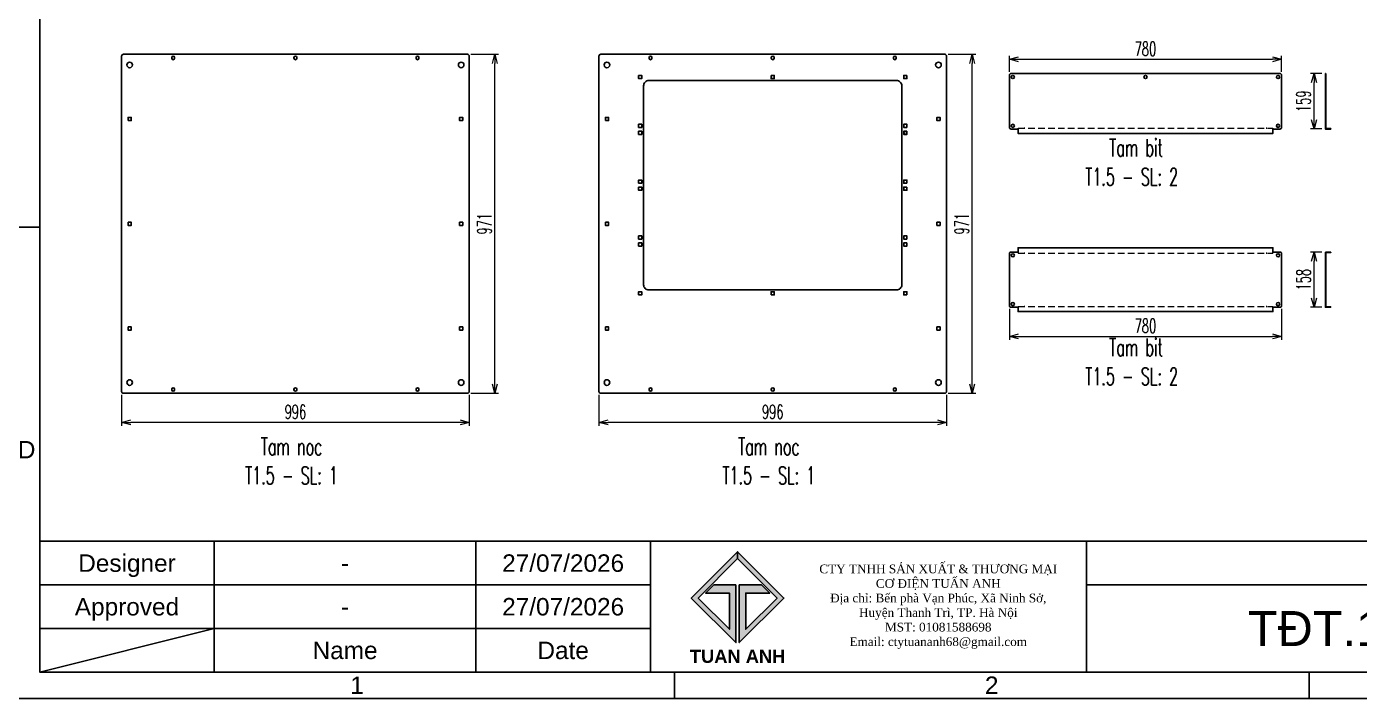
# Model space of a CAD drawing. Header units: millimetres. Extents: x 173893 to 258446, y -176540 to -123824.
# Drawn here: x 215758 to 219578, y -143583 to -141659 of the extents above; entities that cross this region are included whole.
import ezdxf
from ezdxf.enums import TextEntityAlignment as Align

# ---------------------------------------------------------------- set-up
doc = ezdxf.new("R2010")
doc.units = ezdxf.units.MM
doc.header["$LTSCALE"] = 3
doc.linetypes.add('HIDDEN', pattern=[9.525, 6.35, -3.175])
doc.layers.add('@.0.DM. NÉT CHÍNH', color=7, linetype='Continuous', lineweight=25)
doc.layers.add('@.DM. NÉT ĐỨT', color=8, linetype='HIDDEN', lineweight=9)
doc.layers.add('@.DM. KÍCH THƯỚC', color=8, linetype='Continuous', transparency=0.2)
for name, color, linetype in [('@.DM. NÉT CHÍNH', 7, 'Continuous'), ('@.DM. NÉT ĐỤC', 2, 'Continuous'), ('@.TEXT', 7, 'Continuous'), ('@.VISIBLE', 7, 'Continuous')]:
    doc.layers.add(name, color=color, linetype=linetype)
doc.styles.add('Ann_w01', font='romans.shx', dxfattribs={"width": 0.6, "bigfont": 'chineset.shx'})
doc.styles.add('Arial', font='arial.ttf')
doc.dimstyles.new('Dim 01_SC20', dxfattribs={"dimscale": 20, "dimtxt": 2, "dimasz": 1.3, "dimexe": 0.5, "dimexo": 0.5, "dimgap": 0.5, "dimtad": 1, "dimdec": 1, "dimzin": 12, "dimdsep": 46, "dimtxsty": 'Ann_w01', "dimblk": 'OPEN30', "dimcen": 1.5, "dimclrd": 6, "dimclre": 6, "dimclrt": 3, "dimadec": 1, "dimazin": 3, "dimtm": 1e-09, "dimtfac": 1, "dimtdec": 1, "dimtix": 1, "dimtmove": 0, "dimatfit": 3, "dimldrblk": 'OPEN30', "dimfxl": 1, "dimtolj": 1, "dimlwd": 0, "dimlwe": 0, "dimarcsym": 0})

# ---------------------------------------------------------------- blocks, each defined once
blk = doc.blocks.new('_Open30')
at = {"color": 0, "linetype": 'ByBlock', "lineweight": -2}
for p, q in [((-1, 0.27), (0, 0)), ((0, 0), (-1, -0.27)), ((0, 0), (-1, 0))]:
    blk.add_line(p, q, dxfattribs=at)
blk = doc.blocks.new('*D386')
at = {"layer": '@.DM. KÍCH THƯỚC', "color": 6, "lineweight": 0, "transparency": 16777216}
for p, q in [((218399.4, -141737.8), (218478.1, -141737.8)), ((218468.1, -142682.8), (218468.1, -141763.8)), ((218399.4, -142708.8), (218478.1, -142708.8))]:
    blk.add_line(p, q, dxfattribs=at)
at = {"layer": 'Defpoints', "color": 0, "transparency": 16777216}
for p in [(218389.4, -141737.8), (218468.1, -141737.8), (218389.4, -142708.8)]:
    blk.add_point(p, dxfattribs=at)
at = {"layer": '@.DM. KÍCH THƯỚC', "color": 6, "lineweight": 0, "transparency": 16777216, "xscale": 26, "yscale": 26, "zscale": 26}
for p, rotation in [((218468.1, -141737.8), 90), ((218468.1, -142708.8), 270)]:
    blk.add_blockref('_Open30', p, dxfattribs=dict(at, rotation=rotation))
at = {"layer": '@.DM. KÍCH THƯỚC', "color": 3, "transparency": 16777216, "insert": (218438.1, -142223.3), "char_height": 40, "attachment_point": 5, "rotation": 90, "style": 'Ann_w01'}
blk.add_mtext('\\A1;971', dxfattribs=at)
blk = doc.blocks.new('*D387')
at = {"layer": '@.DM. KÍCH THƯỚC', "color": 6, "lineweight": 0, "transparency": 16777216}
for p, q in [((217398.4, -142713.8), (217398.4, -142802.3)), ((218394.4, -142713.8), (218394.4, -142802.3)), ((218368.4, -142792.3), (217424.4, -142792.3))]:
    blk.add_line(p, q, dxfattribs=at)
at = {"layer": 'Defpoints', "color": 0, "transparency": 16777216}
for p in [(217398.4, -142703.8), (218394.4, -142703.8), (217398.4, -142792.3)]:
    blk.add_point(p, dxfattribs=at)
at = {"layer": '@.DM. KÍCH THƯỚC', "color": 6, "lineweight": 0, "transparency": 16777216, "xscale": 26, "yscale": 26, "zscale": 26, "rotation": 180}
blk.add_blockref('_Open30', (217398.4, -142792.3), dxfattribs=at)
at = {"layer": '@.DM. KÍCH THƯỚC', "color": 6, "lineweight": 0, "transparency": 16777216, "xscale": 26, "yscale": 26, "zscale": 26}
blk.add_blockref('_Open30', (218394.4, -142792.3), dxfattribs=at)
at = {"layer": '@.DM. KÍCH THƯỚC', "color": 3, "transparency": 16777216, "insert": (217896.4, -142762.3), "char_height": 40, "attachment_point": 5, "style": 'Ann_w01'}
blk.add_mtext('\\A1;996', dxfattribs=at)
blk = doc.blocks.new('A$C4dbb82d6')
at = {"layer": '@.VISIBLE'}
h = blk.add_hatch(color=30, dxfattribs=at)
h.dxf.hatch_style = 1
h.paths.add_polyline_path([(0.21, 4.97), (3.62, 1.56), (3.62, 5.97), (1.92, 5.97), (1.3, 5.35), (3.12, 5.35), (3.12, 2.59), (0.74, 4.97), (3.75, 7.98), (3.75, 8.51)])
h = blk.add_hatch(color=150, dxfattribs=at)
h.dxf.hatch_style = 1
h.paths.add_polyline_path([(6.76, 4.97), (4.37, 2.59), (4.37, 5.35), (6.2, 5.35), (5.58, 5.97), (3.88, 5.97), (3.88, 1.56), (7.29, 4.97), (3.75, 8.51), (3.75, 7.98)])
at = {"layer": '@.VISIBLE', "color": 30}
blk.add_lwpolyline([(3.62, 5.97), (3.62, 1.56), (0.21, 4.97), (3.75, 8.51), (3.75, 7.98), (0.74, 4.97), (3.12, 2.59), (3.12, 5.35), (1.3, 5.35), (1.92, 5.97)], close=True, dxfattribs=at)
at = {"layer": '@.VISIBLE', "color": 150}
blk.add_lwpolyline([(3.88, 5.97), (3.88, 1.56), (7.29, 4.97), (3.75, 8.51), (3.75, 7.98), (6.76, 4.97), (4.37, 2.59), (4.37, 5.35), (6.2, 5.35), (5.58, 5.97)], close=True, dxfattribs=at)
at = {"layer": '@.VISIBLE', "color": 30, "insert": (3.75, 0.51), "char_height": 1, "attachment_point": 5, "style": 'Ann_w01'}
blk.add_mtext_dynamic_manual_height_columns('{\\fArial|b1|i0|c0|p34;\\W1;TUAN ANH}', width=7.5, gutter_width=49.6, heights=[0], dxfattribs=at)
blk = doc.blocks.new('KHUNG BAN VE (Made by Tung)')
at = {"layer": '@.VISIBLE', "color": 8}
for p, q in [((3, 54), (0, 54)), ((23, 18), (23, 3)), ((53, 18), (53, 3)), ((73, 18), (73, 3)), ((123, 18), (123, 3)), ((3, 13), (73, 13)), ((123, 13), (294, 13)), ((3, 8), (73, 8)), ((23, 8), (3, 3)), ((75.75, 3), (75.75, 0)), ((148.5, 3), (148.5, 0))]:
    blk.add_line(p, q, dxfattribs=at)
for points in [[(0, 0), (297, 0), (297, 210), (0, 210)], [(3, 3), (294, 3), (294, 207), (3, 207)], [(3, 18), (294, 18), (294, 3), (3, 3)]]:
    blk.add_lwpolyline(points, close=True, dxfattribs=at)
at = {"xscale": 1.5, "yscale": 1.5, "zscale": 1.5}
blk.add_blockref('A$C4dbb82d6', (77.375, 4.041), dxfattribs=at)
at = {"layer": '@.TEXT', "color": 1, "style": 'Arial'}
for s, p in [('D', (1.5, 28.5)), ('27/07/2026', (63, 15.5)), ('27/07/2026', (63, 10.5)), ('1', (39.375, 1.5)), ('2', (112.125, 1.5))]:
    blk.add_text(s, height=2, dxfattribs=at).set_placement(p, align=Align.MIDDLE_CENTER)
at = {"layer": '@.TEXT', "color": 2, "style": 'Arial'}
for s, p in [('Designer', (13, 15.5)), ('Approved', (13, 10.5)), ('Name', (38, 5.5)), ('Date', (63, 5.5))]:
    blk.add_text(s, height=2, dxfattribs=at).set_placement(p, align=Align.MIDDLE_CENTER)
at = {"layer": '@.TEXT', "color": 1, "style": 'Arial'}
for tag, height, p in [('DESIGNER_NAME', 2, (38, 15.5)), ('PROJECT_CODE', 2, (258.5, 15.5)), ('SCALE', 2, (289, 15.5)), ('APPROVED_NAME', 2, (38, 10.5)), ('CUSTOMER_NAME', 2, (258.5, 10.5)), ('PAGE', 2, (289, 10.5)), ('DRAWING_NAME', 4, (173, 8)), ('TOTAL', 2, (289, 5.5))]:
    blk.add_attdef(tag, text='', height=height, dxfattribs=at).set_placement(p, align=Align.MIDDLE_CENTER)
at = {"layer": '@.VISIBLE', "color": 30, "insert": (106, 10.5), "char_height": 1, "attachment_point": 5, "style": 'Ann_w01'}
blk.add_mtext_dynamic_manual_height_columns('{\\fTimes New Roman|b0|i0|c0|p18;\\W1;CTY TNHH SẢN XUẤT & THƯƠNG MẠI CƠ ĐIỆN TUẤN ANH\\PĐịa chỉ: Bến phà Vạn Phúc, Xã Ninh Sở, Huyện Thanh Trì, TP. Hà Nội\\PMST: 01081588698\\PEmail: ctytuananh68@gmail.com}', width=28.70976, gutter_width=99.197, heights=[0], dxfattribs=at)
blk = doc.blocks.new('*D589')
at = {"layer": '@.DM. KÍCH THƯỚC', "color": 6, "lineweight": 0, "transparency": 16777216}
for p, q in [((217031.5, -141737.8), (217110.2, -141737.8)), ((217100.2, -142682.8), (217100.2, -141763.8)), ((217031.5, -142708.8), (217110.2, -142708.8))]:
    blk.add_line(p, q, dxfattribs=at)
at = {"layer": 'Defpoints', "color": 0, "transparency": 16777216}
for p in [(217021.5, -141737.8), (217100.2, -141737.8), (217021.5, -142708.8)]:
    blk.add_point(p, dxfattribs=at)
at = {"layer": '@.DM. KÍCH THƯỚC', "color": 6, "lineweight": 0, "transparency": 16777216, "xscale": 26, "yscale": 26, "zscale": 26}
for p, rotation in [((217100.2, -141737.8), 90), ((217100.2, -142708.8), 270)]:
    blk.add_blockref('_Open30', p, dxfattribs=dict(at, rotation=rotation))
at = {"layer": '@.DM. KÍCH THƯỚC', "color": 3, "transparency": 16777216, "insert": (217070.2, -142223.3), "char_height": 40, "attachment_point": 5, "rotation": 90, "style": 'Ann_w01'}
blk.add_mtext('\\A1;971', dxfattribs=at)
blk = doc.blocks.new('*D590')
at = {"layer": '@.DM. KÍCH THƯỚC', "color": 6, "lineweight": 0, "transparency": 16777216}
for p, q in [((216030.5, -142713.8), (216030.5, -142802.3)), ((217026.5, -142713.8), (217026.5, -142802.3)), ((217000.5, -142792.3), (216056.5, -142792.3))]:
    blk.add_line(p, q, dxfattribs=at)
at = {"layer": 'Defpoints', "color": 0, "transparency": 16777216}
for p in [(216030.5, -142703.8), (217026.5, -142703.8), (216030.5, -142792.3)]:
    blk.add_point(p, dxfattribs=at)
at = {"layer": '@.DM. KÍCH THƯỚC', "color": 6, "lineweight": 0, "transparency": 16777216, "xscale": 26, "yscale": 26, "zscale": 26, "rotation": 180}
blk.add_blockref('_Open30', (216030.5, -142792.3), dxfattribs=at)
at = {"layer": '@.DM. KÍCH THƯỚC', "color": 6, "lineweight": 0, "transparency": 16777216, "xscale": 26, "yscale": 26, "zscale": 26}
blk.add_blockref('_Open30', (217026.5, -142792.3), dxfattribs=at)
at = {"layer": '@.DM. KÍCH THƯỚC', "color": 3, "transparency": 16777216, "insert": (216528.5, -142762.3), "char_height": 40, "attachment_point": 5, "style": 'Ann_w01'}
blk.add_mtext('\\A1;996', dxfattribs=at)
blk = doc.blocks.new('*D593')
at = {"layer": '@.DM. KÍCH THƯỚC', "color": 6, "lineweight": 0, "transparency": 16777216}
for p, q in [((219470.5, -141792.8), (219437.8, -141792.8)), ((219447.8, -141925.8), (219447.8, -141818.8)), ((219470.5, -141951.8), (219437.8, -141951.8))]:
    blk.add_line(p, q, dxfattribs=at)
at = {"layer": 'Defpoints', "color": 0, "transparency": 16777216}
for p in [(219447.8, -141792.8), (219480.5, -141792.8), (219480.5, -141951.8)]:
    blk.add_point(p, dxfattribs=at)
at = {"layer": '@.DM. KÍCH THƯỚC', "color": 6, "lineweight": 0, "transparency": 16777216, "xscale": 26, "yscale": 26, "zscale": 26}
for p, rotation in [((219447.8, -141792.8), 90), ((219447.8, -141951.8), 270)]:
    blk.add_blockref('_Open30', p, dxfattribs=dict(at, rotation=rotation))
at = {"layer": '@.DM. KÍCH THƯỚC', "color": 3, "transparency": 16777216, "insert": (219417.8, -141872.3), "char_height": 40, "attachment_point": 5, "rotation": 90, "style": 'Ann_w01'}
blk.add_mtext('\\A1;159', dxfattribs=at)
blk = doc.blocks.new('*D594')
at = {"layer": '@.DM. KÍCH THƯỚC', "color": 6, "lineweight": 0, "transparency": 16777216}
for p, q in [((218574.7, -141787.8), (218574.7, -141742.2)), ((218600.7, -141752.2), (219328.7, -141752.2)), ((219354.7, -141787.8), (219354.7, -141742.2))]:
    blk.add_line(p, q, dxfattribs=at)
at = {"layer": 'Defpoints', "color": 0, "transparency": 16777216}
for p in [(219354.7, -141752.2), (218574.7, -141797.8), (219354.7, -141797.8)]:
    blk.add_point(p, dxfattribs=at)
at = {"layer": '@.DM. KÍCH THƯỚC', "color": 6, "lineweight": 0, "transparency": 16777216, "xscale": 26, "yscale": 26, "zscale": 26, "rotation": 180}
blk.add_blockref('_Open30', (218574.7, -141752.2), dxfattribs=at)
at = {"layer": '@.DM. KÍCH THƯỚC', "color": 6, "lineweight": 0, "transparency": 16777216, "xscale": 26, "yscale": 26, "zscale": 26}
blk.add_blockref('_Open30', (219354.7, -141752.2), dxfattribs=at)
at = {"layer": '@.DM. KÍCH THƯỚC', "color": 3, "transparency": 16777216, "insert": (218964.7, -141722.2), "char_height": 40, "attachment_point": 5, "style": 'Ann_w01'}
blk.add_mtext('\\A1;780', dxfattribs=at)
blk = doc.blocks.new('*D595')
at = {"layer": '@.DM. KÍCH THƯỚC', "color": 6, "lineweight": 0, "transparency": 16777216}
for p, q in [((219470.5, -142304.5), (219437.8, -142304.5)), ((219447.8, -142436.5), (219447.8, -142330.5)), ((219470.5, -142462.5), (219437.8, -142462.5))]:
    blk.add_line(p, q, dxfattribs=at)
at = {"layer": 'Defpoints', "color": 0, "transparency": 16777216}
for p in [(219447.8, -142304.5), (219480.5, -142304.5), (219480.5, -142462.5)]:
    blk.add_point(p, dxfattribs=at)
at = {"layer": '@.DM. KÍCH THƯỚC', "color": 6, "lineweight": 0, "transparency": 16777216, "xscale": 26, "yscale": 26, "zscale": 26}
for p, rotation in [((219447.8, -142304.5), 90), ((219447.8, -142462.5), 270)]:
    blk.add_blockref('_Open30', p, dxfattribs=dict(at, rotation=rotation))
at = {"layer": '@.DM. KÍCH THƯỚC', "color": 3, "transparency": 16777216, "insert": (219417.8, -142383.5), "char_height": 40, "attachment_point": 5, "rotation": 90, "style": 'Ann_w01'}
blk.add_mtext('\\A1;158', dxfattribs=at)
blk = doc.blocks.new('*D596')
at = {"layer": '@.DM. KÍCH THƯỚC', "color": 6, "lineweight": 0, "transparency": 16777216}
for p, q in [((218574.7, -142467.5), (218574.7, -142555.9)), ((219354.7, -142467.5), (219354.7, -142555.9)), ((218600.7, -142545.9), (219328.7, -142545.9))]:
    blk.add_line(p, q, dxfattribs=at)
at = {"layer": 'Defpoints', "color": 0, "transparency": 16777216}
for p in [(218574.7, -142457.5), (219354.7, -142457.5), (219354.7, -142545.9)]:
    blk.add_point(p, dxfattribs=at)
at = {"layer": '@.DM. KÍCH THƯỚC', "color": 6, "lineweight": 0, "transparency": 16777216, "xscale": 26, "yscale": 26, "zscale": 26, "rotation": 180}
blk.add_blockref('_Open30', (218574.7, -142545.9), dxfattribs=at)
at = {"layer": '@.DM. KÍCH THƯỚC', "color": 6, "lineweight": 0, "transparency": 16777216, "xscale": 26, "yscale": 26, "zscale": 26}
blk.add_blockref('_Open30', (219354.7, -142545.9), dxfattribs=at)
at = {"layer": '@.DM. KÍCH THƯỚC', "color": 3, "transparency": 16777216, "insert": (218964.7, -142515.9), "char_height": 40, "attachment_point": 5, "style": 'Ann_w01'}
blk.add_mtext('\\A1;780', dxfattribs=at)

msp = doc.modelspace()

# ---------------------------------------------------------------- linework, layer by layer
at = {"layer": '@.DM. NÉT CHÍNH'}
for points in [[(216035.5, -141737.83), (217021.5, -141737.83, -0.4142136), (217026.5, -141742.83), (217026.5, -142703.83, -0.4142136), (217021.5, -142708.83), (216035.5, -142708.83, -0.4142136), (216030.5, -142703.83), (216030.5, -141742.83, -0.4142136)], [(217403.38, -141737.83), (218389.38, -141737.83, -0.4142136), (218394.38, -141742.83), (218394.38, -142703.83, -0.4142136), (218389.38, -142708.83), (217403.38, -142708.83, -0.4142136), (217398.38, -142703.83), (217398.38, -141742.83, -0.4142136)]]:
    msp.add_lwpolyline(points, format="xyb", close=True, dxfattribs=at)
at = {"layer": '@.DM. NÉT ĐỤC'}
for points in [[(216174.5, -141747.33), (216174.5, -141749.33, 1), (216182.5, -141749.33), (216182.5, -141747.33, 1)], [(216524.5, -141747.33), (216524.5, -141749.33, 1), (216532.5, -141749.33), (216532.5, -141747.33, 1)], [(216874.5, -141747.33), (216874.5, -141749.33, 1), (216882.5, -141749.33), (216882.5, -141747.33, 1)], [(217542.38, -141747.33), (217542.38, -141749.33, 1), (217550.38, -141749.33), (217550.38, -141747.33, 1)], [(217892.38, -141747.33), (217892.38, -141749.33, 1), (217900.38, -141749.33), (217900.38, -141747.33, 1)], [(218242.38, -141747.33), (218242.38, -141749.33, 1), (218250.38, -141749.33), (218250.38, -141747.33, 1)], [(216174.5, -142699.33), (216174.5, -142697.33, -1), (216182.5, -142697.33), (216182.5, -142699.33, -1)], [(216524.5, -142699.33), (216524.5, -142697.33, -1), (216532.5, -142697.33), (216532.5, -142699.33, -1)], [(216874.5, -142699.33), (216874.5, -142697.33, -1), (216882.5, -142697.33), (216882.5, -142699.33, -1)], [(217542.38, -142699.33), (217542.38, -142697.33, -1), (217550.38, -142697.33), (217550.38, -142699.33, -1)], [(217892.38, -142699.33), (217892.38, -142697.33, -1), (217900.38, -142697.33), (217900.38, -142699.33, -1)], [(218242.38, -142699.33), (218242.38, -142697.33, -1), (218250.38, -142697.33), (218250.38, -142699.33, -1)]]:
    msp.add_lwpolyline(points, format="xyb", close=True, dxfattribs=at)
for points in [[(216049, -141927.83), (216058, -141927.83), (216058, -141918.83), (216049, -141918.83)], [(217008, -141927.83), (216999, -141927.83), (216999, -141918.83), (217008, -141918.83)], [(217416.88, -141927.83), (217425.88, -141927.83), (217425.88, -141918.83), (217416.88, -141918.83)], [(218375.88, -141927.83), (218366.88, -141927.83), (218366.88, -141918.83), (218375.88, -141918.83)], [(216049, -142218.83), (216058, -142218.83), (216058, -142227.83), (216049, -142227.83)], [(217008, -142218.83), (216999, -142218.83), (216999, -142227.83), (217008, -142227.83)], [(217416.88, -142218.83), (217425.88, -142218.83), (217425.88, -142227.83), (217416.88, -142227.83)], [(218375.88, -142218.83), (218366.88, -142218.83), (218366.88, -142227.83), (218375.88, -142227.83)], [(216049, -142518.83), (216058, -142518.83), (216058, -142527.83), (216049, -142527.83)], [(217008, -142518.83), (216999, -142518.83), (216999, -142527.83), (217008, -142527.83)], [(217416.88, -142518.83), (217425.88, -142518.83), (217425.88, -142527.83), (217416.88, -142527.83)], [(218375.88, -142518.83), (218366.88, -142518.83), (218366.88, -142527.83), (218375.88, -142527.83)]]:
    msp.add_lwpolyline(points, close=True, dxfattribs=at)
for centre in [(216053.5, -141768.33), (217003.5, -141768.33), (217421.38, -141768.33), (218371.38, -141768.33), (216053.5, -142678.33), (217003.5, -142678.33), (217421.38, -142678.33), (218371.38, -142678.33)]:
    msp.add_circle(centre, 8, dxfattribs=at)
at = {"layer": '@.DM. NÉT ĐỨT', "linetype": 'HIDDEN'}
for p, q in [((218599.71, -141949.23), (219329.71, -141949.23)), ((218599.71, -142307.11), (219329.71, -142307.11)), ((218599.71, -142459.91), (219329.71, -142459.91))]:
    msp.add_line(p, q, dxfattribs=at)
at = {"layer": '@.VISIBLE'}
for p, q in [((219481.96, -141792.83), (219480.46, -141792.83)), ((218616.82, -141949.23), (218618.82, -141949.23)), ((219312.6, -141949.23), (219310.6, -141949.23)), ((219495.46, -141950.33), (219495.46, -141951.83)), ((219495.46, -142304.51), (219480.46, -142304.51)), ((218616.82, -142307.11), (218618.82, -142307.11)), ((219312.6, -142307.11), (219310.6, -142307.11)), ((218616.82, -142459.91), (218618.82, -142459.91)), ((219312.6, -142459.91), (219310.6, -142459.91)), ((219495.46, -142461.01), (219495.46, -142462.51))]:
    msp.add_line(p, q, dxfattribs=at)
for points in [[(217511.88, -141798.33), (217520.88, -141798.33), (217520.88, -141807.33), (217511.88, -141807.33)], [(217891.88, -141798.33), (217900.88, -141798.33), (217900.88, -141807.33), (217891.88, -141807.33)], [(218280.88, -141798.33), (218271.88, -141798.33), (218271.88, -141807.33), (218280.88, -141807.33)], [(217511.88, -141947.33), (217520.88, -141947.33), (217520.88, -141938.33), (217511.88, -141938.33)], [(217511.88, -141958.33), (217520.88, -141958.33), (217520.88, -141967.33), (217511.88, -141967.33)], [(218280.88, -141947.33), (218271.88, -141947.33), (218271.88, -141938.33), (218280.88, -141938.33)], [(218280.88, -141958.33), (218271.88, -141958.33), (218271.88, -141967.33), (218280.88, -141967.33)], [(217511.88, -142107.33), (217520.88, -142107.33), (217520.88, -142098.33), (217511.88, -142098.33)], [(218280.88, -142107.33), (218271.88, -142107.33), (218271.88, -142098.33), (218280.88, -142098.33)], [(217511.88, -142118.33), (217520.88, -142118.33), (217520.88, -142127.33), (217511.88, -142127.33)], [(218280.88, -142118.33), (218271.88, -142118.33), (218271.88, -142127.33), (218280.88, -142127.33)], [(217511.88, -142267.33), (217520.88, -142267.33), (217520.88, -142258.33), (217511.88, -142258.33)], [(218280.88, -142267.33), (218271.88, -142267.33), (218271.88, -142258.33), (218280.88, -142258.33)], [(217511.88, -142278.33), (217520.88, -142278.33), (217520.88, -142287.33), (217511.88, -142287.33)], [(218280.88, -142278.33), (218271.88, -142278.33), (218271.88, -142287.33), (218280.88, -142287.33)], [(217511.88, -142427.33), (217520.88, -142427.33), (217520.88, -142418.33), (217511.88, -142418.33)], [(217891.88, -142427.33), (217900.88, -142427.33), (217900.88, -142418.33), (217891.88, -142418.33)], [(218280.88, -142427.33), (218271.88, -142427.33), (218271.88, -142418.33), (218280.88, -142418.33)]]:
    msp.add_lwpolyline(points, close=True, dxfattribs=at)
for points in [[(218599.71, -141951.83), (218579.71, -141951.83, -0.4142136), (218574.71, -141946.83), (218574.71, -141797.83, -0.4142136), (218579.71, -141792.83), (219349.71, -141792.83, -0.4142136), (219354.71, -141797.83), (219354.71, -141946.83, -0.4142136), (219349.71, -141951.83), (219329.71, -141951.83)], [(218599.71, -142462.51), (218579.71, -142462.51, -0.4142136), (218574.71, -142457.51), (218574.71, -142309.51, -0.4142136), (218579.71, -142304.51), (218599.71, -142304.51)], [(219329.71, -142304.51), (219349.71, -142304.51, -0.4142136), (219354.71, -142309.51), (219354.71, -142457.51, -0.4142136), (219349.71, -142462.51), (219329.71, -142462.51)]]:
    msp.add_lwpolyline(points, format="xyb", dxfattribs=at)
for points in [[(219480.46, -141792.83), (219480.46, -141951.83), (219495.46, -141951.83)], [(219481.96, -141792.83), (219481.96, -141950.33), (219495.46, -141950.33)], [(218599.71, -141949.23), (218599.71, -141964.23), (219329.71, -141964.23), (219329.71, -141949.23)], [(218599.71, -142307.11), (218599.71, -142292.11), (219329.71, -142292.11), (219329.71, -142307.11)], [(219480.46, -142304.51), (219480.46, -142462.51), (219495.46, -142462.51)], [(219481.96, -142306.01), (219495.46, -142306.01), (219495.46, -142304.51)], [(219481.96, -142306.01), (219481.96, -142461.01), (219495.46, -142461.01)], [(218599.71, -142459.91), (218599.71, -142474.91), (219329.71, -142474.91), (219329.71, -142459.91)]]:
    msp.add_lwpolyline(points, dxfattribs=at)
msp.add_lwpolyline([(217541.38, -142412.83), (218251.38, -142412.83, 0.4142136), (218266.38, -142397.83), (218266.38, -141827.83, 0.4142136), (218251.38, -141812.83), (217541.38, -141812.83, 0.4142136), (217526.38, -141827.83), (217526.38, -142397.83, 0.4142136)], format="xyb", close=True, dxfattribs=at)
for centre in [(218584.71, -141802.83), (218964.71, -141802.83), (219344.71, -141802.83), (218584.71, -141942.83), (219344.71, -141942.83), (218584.71, -142313.51), (219344.71, -142313.51), (218584.71, -142453.51), (219344.71, -142453.51)]:
    msp.add_circle(centre, 4.5, dxfattribs=at)
at = {"layer": '@.VISIBLE', "color": 2}
msp.add_circle((218276.38, -141962.83), 4.5, dxfattribs=at)

# ---------------------------------------------------------------- block references
at = {"layer": '@.VISIBLE'}
ref = msp.add_blockref('KHUNG BAN VE (Made by Tung)', (215720.85, -143583.06), dxfattribs=dict(at, xscale=25, yscale=25, zscale=25))
ref.add_attrib('APPROVED_NAME', '-', dxfattribs={"layer": '@.TEXT', "color": 1, "height": 50, "style": 'Arial'}).set_placement((216670.85, -143320.56), align=Align.MIDDLE_CENTER)
ref.add_attrib('DESIGNER_NAME', '-', dxfattribs={"layer": '@.TEXT', "color": 1, "height": 50, "style": 'Arial'}).set_placement((216670.85, -143195.56), align=Align.MIDDLE_CENTER)
ref.add_attrib('DRAWING_NAME', 'TĐT.1,2,3,4 (NHÀ KTNV)', dxfattribs={"layer": '@.TEXT', "color": 1, "height": 100, "style": 'Arial'}).set_placement((220045.85, -143383.06), align=Align.MIDDLE_CENTER)

# ---------------------------------------------------------------- texts
at = {"layer": '@.0.DM. NÉT CHÍNH', "color": 1, "style": 'Ann_w01', "width": 0.6}
for s, p in [('Tam noc', (216517.46, -142861.39)), ('Tam noc', (217885.34, -142861.39)), ('T1.5 - SL: 1', (216517.46, -142944.73)), ('T1.5 - SL: 1', (217885.34, -142944.73))]:
    msp.add_text(s, height=50, dxfattribs=at).set_placement(p, align=Align.MIDDLE_CENTER)
at = {"layer": '@.0.DM. NÉT CHÍNH', "color": 1, "char_height": 50, "attachment_point": 1, "style": 'Ann_w01'}
for insert in [(218947.8, -141980.51), (218947.8, -142552.32)]:
    msp.add_mtext('\\A1;\\pi-87.14286;Tam bit\\P\\pi-155.71429;T1.5 - SL: 2', dxfattribs=dict(at, insert=insert))

# ---------------------------------------------------------------- dimensions: what is measured, and where the dimension line sits
at = {"layer": '@.DM. KÍCH THƯỚC'}
for base, p1, p2, picture, middle in [((219354.71, -141752.16), (218574.71, -141797.83), (219354.71, -141797.83), '*D594', (218964.71, -141722.16)), ((219354.71, -142545.91), (218574.71, -142457.51), (219354.71, -142457.51), '*D596', (218964.71, -142515.91)), ((216030.5, -142792.33), (217026.5, -142703.83), (216030.5, -142703.83), '*D590', (216528.5, -142762.33)), ((217398.38, -142792.33), (218394.38, -142703.83), (217398.38, -142703.83), '*D387', (217896.38, -142762.33))]:
    dim = msp.add_linear_dim(base=base, p1=p1, p2=p2, dimstyle='Dim 01_SC20', dxfattribs=at)
    dim.commit()
    dim.dimension.update_dxf_attribs({"geometry": picture, "text_midpoint": middle})
for base, p1, p2, picture, middle in [((217100.24, -141737.83), (217021.5, -142708.83), (217021.5, -141737.83), '*D589', (217070.24, -142223.33)), ((218468.12, -141737.83), (218389.38, -142708.83), (218389.38, -141737.83), '*D386', (218438.12, -142223.33)), ((219447.77, -141792.83), (219480.46, -141951.83), (219480.46, -141792.83), '*D593', (219417.77, -141872.33)), ((219447.77, -142304.51), (219480.46, -142462.51), (219480.46, -142304.51), '*D595', (219417.77, -142383.51))]:
    dim = msp.add_linear_dim(base=base, p1=p1, p2=p2, angle=90, dimstyle='Dim 01_SC20', dxfattribs=at)
    dim.commit()
    dim.dimension.update_dxf_attribs({"geometry": picture, "text_midpoint": middle})

doc.saveas('drawing.dxf')
